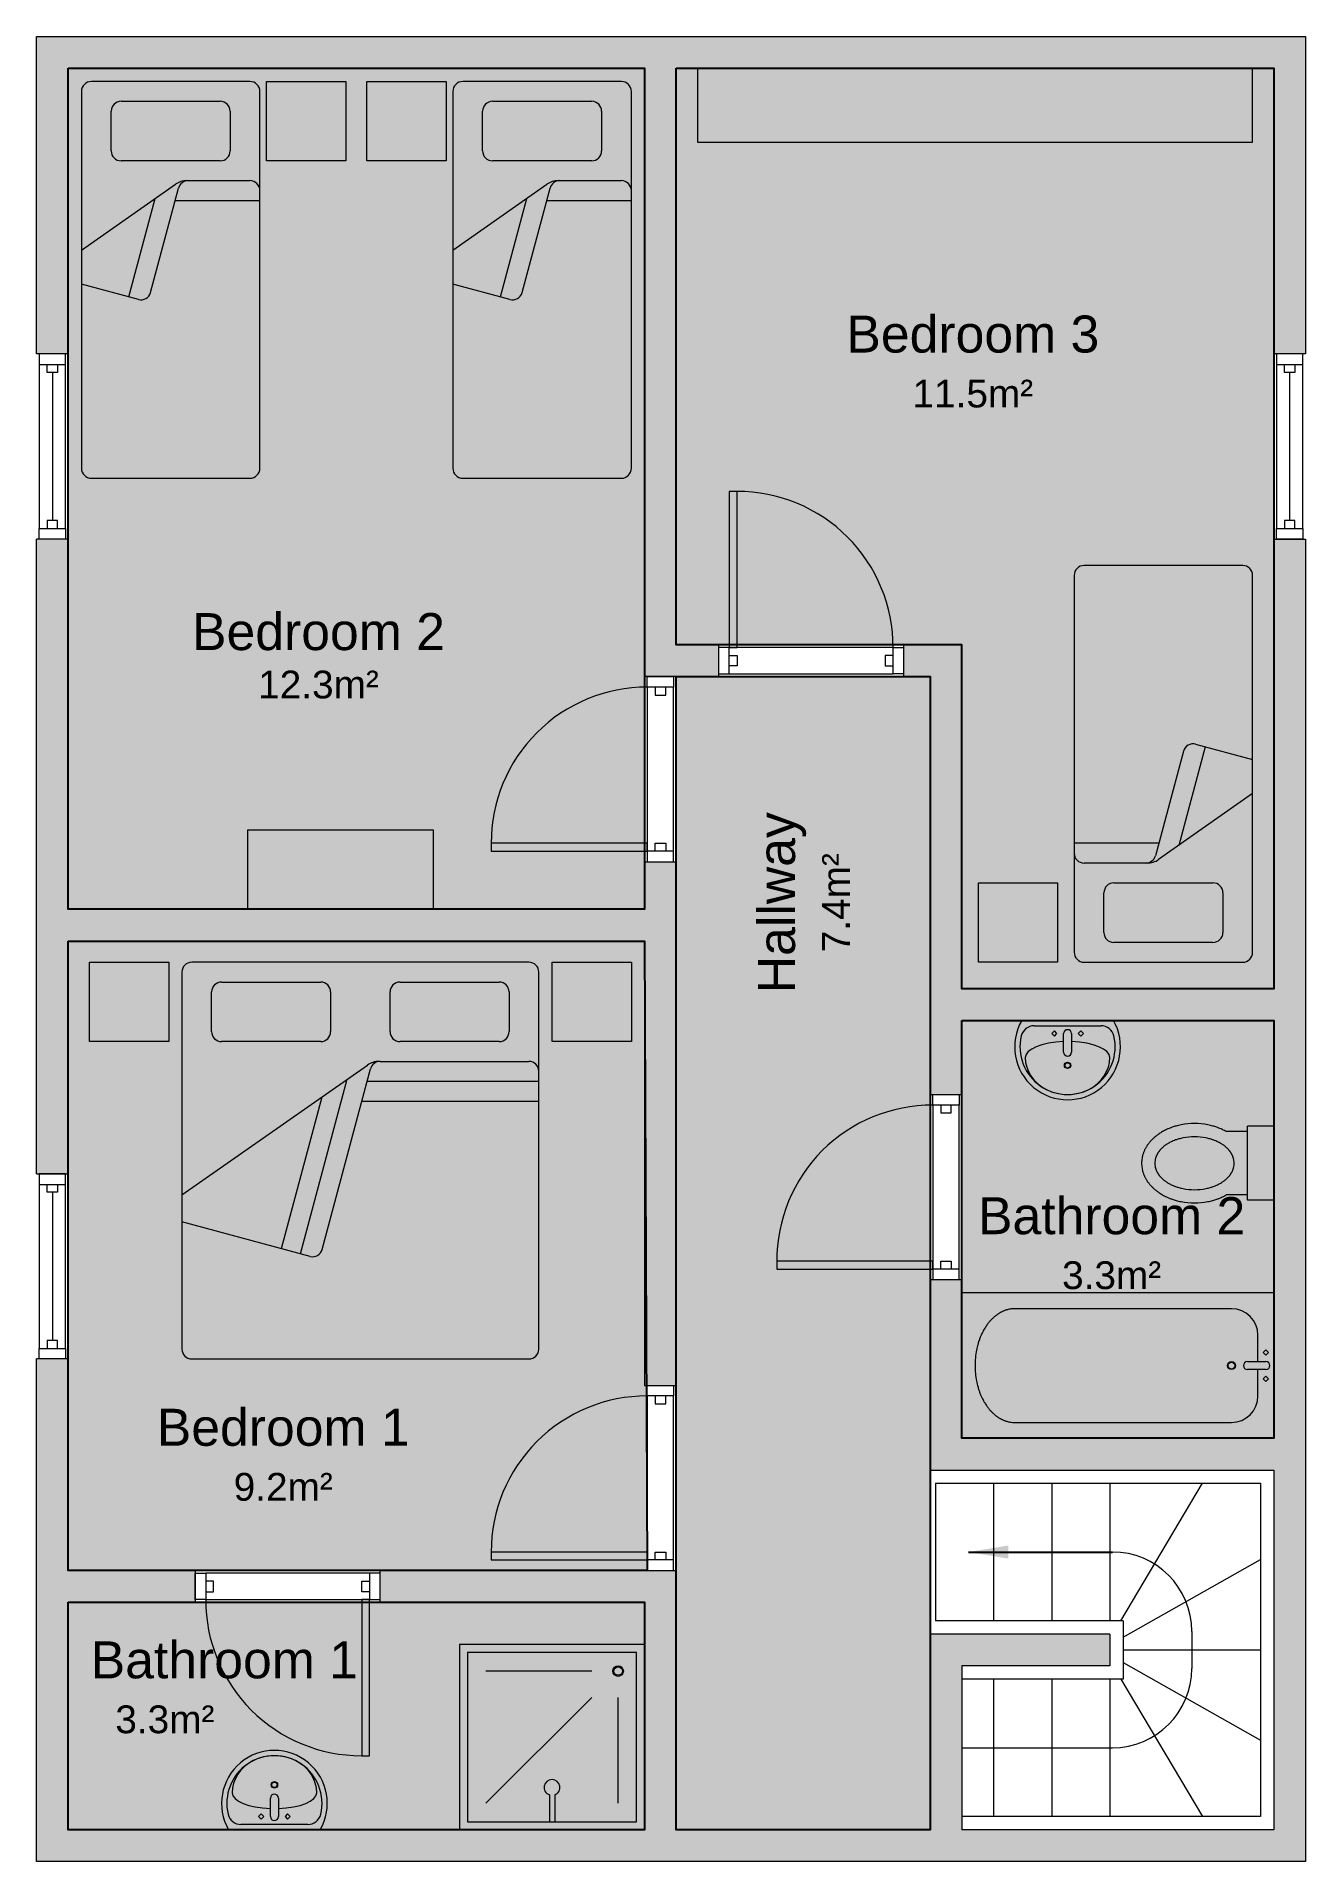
# Model space of a CAD drawing. Header units: metres. Extents: x 0 to 6.4, y -9.2 to 0.
import ezdxf
from ezdxf.enums import TextEntityAlignment as Align

# ---------------------------------------------------------------- set-up
doc = ezdxf.new("R2010")
doc.units = ezdxf.units.M
doc.layers.get('0').update_dxf_attribs({"color": 18, "lineweight": 5, "true_color": 0x000000})
for name, color, linetype, lineweight, true_color in [('Background', 178, 'Continuous', 25, 0x000036), ('Room Sizes', 56, 'Continuous', 25, 0x808000), ('Walls', 253, 'Continuous', 18, 0xa0a0a4)]:
    doc.layers.add(name, color=color, linetype=linetype, lineweight=lineweight, true_color=true_color)
for name, color, linetype, lineweight in [('Doors', 4, 'Continuous', 13), ('Interiors', 9, 'Continuous', 9), ('Labels', 2, 'Continuous', 13), ('Staircase', 9, 'Continuous', 13), ('Windows', 4, 'Continuous', 13)]:
    doc.layers.add(name, color=color, linetype=linetype, lineweight=lineweight)
doc.styles.add('QCADDimTextStyle', font='Arial.ttf')
doc.dimstyles.new('QCADDimStyle', dxfattribs={"dimtxt": 0.2, "dimasz": 0.2, "dimexe": 0.1, "dimexo": 0.05, "dimgap": 0.05, "dimtad": 1, "dimtoh": 1, "dimdec": 4, "dimdsep": 46, "dimtxsty": 'QCADDimTextStyle', "dimcen": 0.09, "dimazin": 0, "dimtfac": 1, "dimtdec": 4, "dimtofl": 0, "dimtmove": 2, "dimatfit": 3, "dimfxl": 1, "dimtolj": 1, "dimtzin": 0, "dimarcsym": 0})

# ---------------------------------------------------------------- blocks, each defined once
blk = doc.blocks.new('door_70-0')
at = {"color": 0, "lineweight": -2}
for p, q in [((0.07, 0.64), (0.04, 0.64)), ((0.04, 0.64), (0.04, 0.05)), ((0.07, 0.05), (0.07, 0.64)), ((0.04, 0.05), (0, 0.05)), ((0, 0.05), (0, -0.05)), ((0.04, -0.05), (0.04, 0.05)), ((0.66, 0.05), (0.04, 0.05)), ((0.04, 0.05), (0.07, 0.05)), ((0.04, -0.02), (0.04, 0.02)), ((0.04, 0.02), (0.07, 0.02)), ((0.07, 0.02), (0.07, -0.02)), ((0.66, 0.02), (0.63, 0.02)), ((0.63, 0.02), (0.63, -0.02)), ((0.66, -0.05), (0.66, 0.05)), ((0.66, 0.05), (0.7, 0.05)), ((0.66, -0.02), (0.66, 0.02)), ((0.7, 0.05), (0.7, -0.05)), ((0, -0.05), (0.04, -0.05)), ((0.07, -0.02), (0.04, -0.02)), ((0.04, -0.05), (0.66, -0.05)), ((0.63, -0.02), (0.66, -0.02)), ((0.7, -0.05), (0.66, -0.05))]:
    blk.add_line(p, q, dxfattribs=at)
blk.add_arc((0.0715, 0.0515), 0.5885, 359.85082, 90.14918, dxfattribs=at)
blk = doc.blocks.new('bed_single_90_200-0')
at = {"color": 0, "lineweight": -2}
for p, q in [((0, 1.95), (0, 0.05)), ((0.85, 2), (0.05, 2)), ((0.9, 0.05), (0.9, 1.95)), ((0.15, 1.65), (0.15, 1.85)), ((0.2, 1.9), (0.7, 1.9)), ((0.75, 1.85), (0.75, 1.65)), ((0.7, 1.6), (0.2, 1.6)), ((0, 1.1499), (0.4742, 1.4819)), ((0.5315, 1.5), (0.85, 1.5)), ((0.2394, 0.9138), (0.3726, 1.4108)), ((0.3489, 0.9362), (0.4901, 1.4629)), ((0.4732, 1.4), (0.9, 1.4)), ((0.2877, 0.9008), (0, 0.9779)), ((0.05, 0), (0.85, 0))]:
    blk.add_line(p, q, dxfattribs=at)
for centre, radius, start, end in [((0.05, 1.95), 0.05, 90, 180), ((0.85, 1.95), 0.05, 0, 90), ((0.2, 1.85), 0.05, 90, 180), ((0.7, 1.85), 0.05, 0, 90), ((0.2, 1.65), 0.05, 180, 270), ((0.7, 1.65), 0.05, 270, 0), ((0.5315, 1.4), 0.1, 90, 125), ((0.5384, 1.45), 0.05, 90, 165), ((0.85, 1.45), 0.05, 0, 90), ((0.3006, 0.9491), 0.05, 255, 345), ((0.05, 0.05), 0.05, 180, 270), ((0.85, 0.05), 0.05, 270, 0)]:
    blk.add_arc(centre, radius, start, end, dxfattribs=at)
blk = doc.blocks.new('bed_double_180_200-0')
at = {"color": 0, "lineweight": -2}
for p, q in [((0, 1.95), (0, 0.05)), ((1.75, 2), (0.05, 2)), ((1.8, 0.05), (1.8, 1.95)), ((0.15, 1.65), (0.15, 1.85)), ((0.2, 1.9), (0.7, 1.9)), ((0.75, 1.85), (0.75, 1.65)), ((1.05, 1.65), (1.05, 1.85)), ((1.1, 1.9), (1.6, 1.9)), ((1.65, 1.85), (1.65, 1.65)), ((0.7, 1.6), (0.2, 1.6)), ((1.6, 1.6), (1.1, 1.6)), ((0, 0.8267), (0.9358, 1.4819)), ((1, 1.5), (1.75, 1.5)), ((0.5983, 0.5302), (0.8342, 1.4108)), ((0.7078, 0.5526), (0.9517, 1.4629)), ((0.9348, 1.4), (1.8, 1.4)), ((0.5017, 0.5561), (0.7068, 1.3215)), ((0.6466, 0.5173), (0, 0.6905)), ((0.05, 0), (1.75, 0))]:
    blk.add_line(p, q, dxfattribs=at)
at = {"color": 0, "linetype": 'ByBlock', "lineweight": -2}
blk.add_line((0.908, 1.3), (1.8, 1.3), dxfattribs=at)
at = {"color": 0, "lineweight": -2}
for centre, radius, start, end in [((0.05, 1.95), 0.05, 90, 180), ((1.75, 1.95), 0.05, 0, 90), ((0.2, 1.85), 0.05, 90, 180), ((0.7, 1.85), 0.05, 0, 90), ((1.1, 1.85), 0.05, 90, 180), ((1.6, 1.85), 0.05, 0, 90), ((0.2, 1.65), 0.05, 180, 270), ((0.7, 1.65), 0.05, 270, 0), ((1.1, 1.65), 0.05, 180, 270), ((1.6, 1.65), 0.05, 270, 0), ((0.9932, 1.4), 0.1, 90, 125), ((1, 1.45), 0.05, 90, 165), ((1.75, 1.45), 0.05, 0, 90), ((0.6595, 0.5656), 0.05, 255, 345), ((0.05, 0.05), 0.05, 180, 270), ((1.75, 0.05), 0.05, 270, 0)]:
    blk.add_arc(centre, radius, start, end, dxfattribs=at)
blk = doc.blocks.new('shower-0')
at = {"color": 0, "lineweight": -2}
for p, q in [((0.35, 0.7), (-0.35, 0.7)), ((-0.35, 0.7), (-0.35, 0)), ((0.35, 0), (0.35, 0.7)), ((0.32, 0.67), (-0.32, 0.67)), ((-0.32, 0.67), (-0.32, 0.03)), ((0.32, 0.03), (0.32, 0.67)), ((0.15, 0.6), (-0.25, 0.6)), ((0.15, 0.5), (-0.25, 0.1)), ((0.25, 0.1), (0.25, 0.5)), ((-0.01, 0.1317), (-0.01, 0.03)), ((0.01, 0.1317), (0.01, 0.03)), ((-0.35, 0), (0.35, 0)), ((-0.32, 0.03), (0.32, 0.03))]:
    blk.add_line(p, q, dxfattribs=at)
for radius in [0.02, 0.016]:
    blk.add_circle((0.25, 0.6), radius, dxfattribs=at)
blk.add_arc((0, 0.16), 0.03, 289.47122, 250.52878, dxfattribs=at)
blk = doc.blocks.new('sink-0')
at = {"color": 0, "lineweight": -2}
for p, q in [((-0.015, 0.05), (-0.015, 0.12)), ((0.015, 0.12), (0.015, 0.05)), ((0.1732, 0), (-0.1732, 0)), ((0.1265, 0.02), (-0.1265, 0.02)), ((-0.05, 0.06), (-0.06, 0.05)), ((-0.06, 0.05), (-0.05, 0.04)), ((-0.04, 0.05), (-0.05, 0.06)), ((-0.05, 0.04), (-0.04, 0.05)), ((0.05, 0.06), (0.04, 0.05)), ((0.04, 0.05), (0.05, 0.04)), ((0.06, 0.05), (0.05, 0.06)), ((0.05, 0.04), (0.06, 0.05))]:
    blk.add_line(p, q, dxfattribs=at)
for radius in [0.012, 0.01]:
    blk.add_circle((0, 0.17), radius, dxfattribs=at)
for centre, radius, start, end in [((0, 0.1), 0.2, 330, 210), ((0, 0.1), 0.18, 346.65764, 193.34236), ((0, 0.12), 0.015, 0, 180), ((-0.1265, 0.07), 0.05, 193.34236, 270), ((0, 0.05), 0.015, 180, 0), ((0.1265, 0.07), 0.05, 270, 346.65764)]:
    blk.add_arc(centre, radius, start, end, dxfattribs=at)
for major_axis, ratio, start_param, end_param in [((-0.16, 0), 0.875, 3.14159, 6.283185), ((-0.16, 0), 0.375, 0, 1.476908), ((0.16, 0), 0.375, 4.806277, 6.283185)]:
    blk.add_ellipse((0, 0.14), major_axis=major_axis, ratio=ratio, start_param=start_param, end_param=end_param, dxfattribs=at)
blk = doc.blocks.new('window_70-0')
at = {"color": 0, "lineweight": -2}
for p, q in [((0.04, 0.05), (0, 0.05)), ((0, 0.05), (0, -0.05)), ((0.04, -0.05), (0.04, 0.05)), ((0.66, 0.05), (0.04, 0.05)), ((0.04, -0.02), (0.04, 0.02)), ((0.04, 0.02), (0.07, 0.02)), ((0.07, 0.02), (0.07, -0.02)), ((0.07, 0), (0.63, 0)), ((0.66, 0.02), (0.63, 0.02)), ((0.63, 0.02), (0.63, -0.02)), ((0.66, -0.05), (0.66, 0.05)), ((0.66, 0.05), (0.7, 0.05)), ((0.66, -0.02), (0.66, 0.02)), ((0.7, 0.05), (0.7, -0.05)), ((0, -0.05), (0.04, -0.05)), ((0.07, -0.02), (0.04, -0.02)), ((0.04, -0.05), (0.66, -0.05)), ((0.63, -0.02), (0.66, -0.02)), ((0.7, -0.05), (0.66, -0.05))]:
    blk.add_line(p, q, dxfattribs=at)
blk = doc.blocks.new('bath-0')
at = {"color": 0, "lineweight": -2}
for p, q in [((0, 5.5), (0, 0)), ((11.8, 5.5), (0, 5.5)), ((10.2, 4.9), (2, 4.9)), ((11.8, 0), (11.8, 5.5)), ((11.2, 2.9), (11.2, 3.9)), ((10.8, 2.9), (11.5, 2.9)), ((11.5, 3.35), (11.4, 3.25)), ((11.4, 3.25), (11.5, 3.15)), ((11.6, 3.25), (11.5, 3.35)), ((11.5, 3.15), (11.6, 3.25)), ((11.5, 2.6), (10.8, 2.6)), ((11.2, 1.6), (11.2, 2.6)), ((11.5, 2.35), (11.4, 2.25)), ((11.4, 2.25), (11.5, 2.15)), ((11.6, 2.25), (11.5, 2.35)), ((11.5, 2.15), (11.6, 2.25)), ((0, 0), (11.8, 0)), ((2, 0.6), (10.2, 0.6))]:
    blk.add_line(p, q, dxfattribs=at)
blk.add_lwpolyline([(2, 4.9, 0.041356), (1.827, 4.886, 0.017708), (1.753, 4.871, 0.013811), (1.695, 4.855, 0.011883), (1.645, 4.839, 0.010694), (1.599, 4.822, 0.009884), (1.557, 4.804, 0.0093), (1.516, 4.785, 0.008865), (1.478, 4.765, 0.008536), (1.44, 4.745, 0.008285), (1.404, 4.723, 0.008096), (1.368, 4.7, 0.007957), (1.332, 4.675, 0.007862), (1.297, 4.649, 0.007804), (1.262, 4.622, 0.00778), (1.227, 4.592, 0.00779), (1.192, 4.561, 0.007832), (1.156, 4.527, 0.007907), (1.12, 4.491, 0.008017), (1.084, 4.452, 0.008165), (1.047, 4.41, 0.008356), (1.009, 4.364, 0.008597), (0.97, 4.313, 0.008898), (0.931, 4.258, 0.009274), (0.89, 4.196, 0.009747), (0.848, 4.127, 0.010349), (0.804, 4.048, 0.011136), (0.759, 3.958, 0.012204), (0.712, 3.853, 0.013741), (0.663, 3.725, 0.016186), (0.612, 3.564, 0.020969), (0.557, 3.339, 0.048631), (0.5, 2.75, 0.048631), (0.557, 2.161, 0.020969), (0.612, 1.936, 0.016186), (0.663, 1.775, 0.013741), (0.712, 1.647, 0.012204), (0.759, 1.542, 0.011136), (0.804, 1.452, 0.010349), (0.848, 1.373, 0.009747), (0.89, 1.304, 0.009274), (0.931, 1.242, 0.008898), (0.97, 1.187, 0.008597), (1.009, 1.136, 0.008356), (1.047, 1.09, 0.008165), (1.084, 1.048, 0.008017), (1.12, 1.009, 0.007907), (1.156, 0.973, 0.007832), (1.192, 0.939, 0.00779), (1.227, 0.908, 0.00778), (1.262, 0.878, 0.007804), (1.297, 0.851, 0.007862), (1.332, 0.825, 0.007957), (1.368, 0.8, 0.008096), (1.404, 0.777, 0.008285), (1.44, 0.755, 0.008536), (1.478, 0.735, 0.008865), (1.516, 0.715, 0.0093), (1.557, 0.696, 0.009884), (1.599, 0.678, 0.010694), (1.645, 0.661, 0.011883), (1.695, 0.645, 0.013811), (1.753, 0.629, 0.017708), (1.827, 0.614, 0.041356), (2, 0.6)], format="xyb", dxfattribs=at)
for radius in [0.15, 0.13]:
    blk.add_circle((10.2, 2.75), radius, dxfattribs=at)
for centre, radius, start, end in [((10.2, 3.9), 1, 0, 90), ((10.8, 2.75), 0.15, 90, 270), ((11.5, 2.75), 0.15, 270, 90), ((10.2, 1.6), 1, 270, 0)]:
    blk.add_arc(centre, radius, start, end, dxfattribs=at)
blk = doc.blocks.new('toilet-0')
at = {"color": 0, "lineweight": -2}
for p, q in [((-1, 0), (-1, 2.8)), ((0, 2.8), (-1, 2.8)), ((0, 0), (0, 2.8)), ((-1, 2.6), (-1.8, 2.6)), ((-1, 0.2), (-1.8, 0.2)), ((0, 0), (-1, 0))]:
    blk.add_line(p, q, dxfattribs=at)
for points in [[(-1.8, 2.6, 0.008715), (-1.863, 2.634, 0.010991), (-1.947, 2.675, 0.012015), (-2.044, 2.717, 0.013491), (-2.159, 2.761, 0.015844), (-2.302, 2.806, 0.020457), (-2.498, 2.852, 0.047724), (-3, 2.9, 0.047724), (-3.502, 2.852, 0.020457), (-3.698, 2.806, 0.015844), (-3.841, 2.761, 0.013491), (-3.956, 2.717, 0.012015), (-4.053, 2.675, 0.010991), (-4.137, 2.634, 0.010237), (-4.211, 2.594, 0.009661), (-4.277, 2.555, 0.00921), (-4.336, 2.516, 0.008852), (-4.391, 2.478, 0.008565), (-4.44, 2.441, 0.008337), (-4.486, 2.404, 0.008157), (-4.528, 2.367, 0.008019), (-4.568, 2.331, 0.007918), (-4.605, 2.295, 0.007851), (-4.639, 2.26, 0.007816), (-4.671, 2.224, 0.007813), (-4.702, 2.188, 0.007843), (-4.731, 2.152, 0.007907), (-4.758, 2.115, 0.008009), (-4.784, 2.079, 0.008154), (-4.808, 2.041, 0.00835), (-4.831, 2.003, 0.008608), (-4.854, 1.963, 0.008945), (-4.875, 1.922, 0.009388), (-4.895, 1.88, 0.009982), (-4.914, 1.834, 0.010805), (-4.933, 1.785, 0.012011), (-4.951, 1.731, 0.013965), (-4.968, 1.668, 0.017903), (-4.984, 1.588, 0.041888), (-5, 1.4, 0.041888), (-4.984, 1.212, 0.017903), (-4.968, 1.132, 0.013965), (-4.951, 1.069, 0.012011), (-4.933, 1.015, 0.010805), (-4.914, 0.966, 0.009982), (-4.895, 0.92, 0.009388), (-4.875, 0.878, 0.008945), (-4.854, 0.837, 0.008608), (-4.831, 0.797, 0.00835), (-4.808, 0.759, 0.008154), (-4.784, 0.721, 0.008009), (-4.758, 0.685, 0.007907), (-4.731, 0.648, 0.007843), (-4.702, 0.612, 0.007813), (-4.671, 0.576, 0.007816), (-4.639, 0.54, 0.007851), (-4.605, 0.505, 0.007918), (-4.568, 0.469, 0.008019), (-4.528, 0.433, 0.008157), (-4.486, 0.396, 0.008337), (-4.44, 0.359, 0.008565), (-4.391, 0.322, 0.008852), (-4.336, 0.284, 0.00921), (-4.277, 0.245, 0.009661), (-4.211, 0.206, 0.010237), (-4.137, 0.166, 0.010991), (-4.053, 0.125, 0.012015), (-3.956, 0.083, 0.013491), (-3.841, 0.039, 0.015844), (-3.698, -0.006, 0.020457), (-3.502, -0.052, 0.047724), (-3, -0.1, 0.047724), (-2.498, -0.052, 0.020457), (-2.302, -0.006, 0.015844), (-2.159, 0.039, 0.013491), (-2.044, 0.083, 0.012015), (-1.947, 0.125, 0.010991), (-1.863, 0.166, 0.008715), (-1.8, 0.2)], [(-4.5, 1.4, 0.041043), (-4.491, 1.291, 0.017591), (-4.482, 1.244, 0.013719), (-4.472, 1.207, 0.011806), (-4.462, 1.175, 0.010626), (-4.451, 1.146, 0.009824), (-4.439, 1.119, 0.009246), (-4.428, 1.093, 0.008816), (-4.415, 1.068, 0.00849), (-4.402, 1.044, 0.008244), (-4.388, 1.02, 0.008058), (-4.373, 0.997, 0.007923), (-4.357, 0.974, 0.00783), (-4.341, 0.951, 0.007776), (-4.323, 0.928, 0.007756), (-4.304, 0.905, 0.00777), (-4.283, 0.882, 0.007816), (-4.261, 0.859, 0.007895), (-4.237, 0.835, 0.00801), (-4.212, 0.811, 0.008164), (-4.184, 0.786, 0.008362), (-4.153, 0.76, 0.00861), (-4.119, 0.734, 0.008921), (-4.082, 0.707, 0.009308), (-4.04, 0.679, 0.009793), (-3.993, 0.65, 0.010413), (-3.939, 0.62, 0.011222), (-3.877, 0.589, 0.012319), (-3.803, 0.555, 0.013897), (-3.713, 0.52, 0.016407), (-3.597, 0.483, 0.021308), (-3.434, 0.443, 0.049212), (-3, 0.4, 0.049212), (-2.566, 0.443, 0.021308), (-2.403, 0.483, 0.016407), (-2.287, 0.52, 0.013897), (-2.197, 0.555, 0.012319), (-2.123, 0.589, 0.011222), (-2.061, 0.62, 0.010413), (-2.007, 0.65, 0.009793), (-1.96, 0.679, 0.009308), (-1.918, 0.707, 0.008921), (-1.881, 0.734, 0.00861), (-1.847, 0.76, 0.008362), (-1.816, 0.786, 0.008164), (-1.788, 0.811, 0.00801), (-1.763, 0.835, 0.007895), (-1.739, 0.859, 0.007816), (-1.717, 0.882, 0.00777), (-1.696, 0.905, 0.007756), (-1.677, 0.928, 0.007776), (-1.659, 0.951, 0.00783), (-1.643, 0.974, 0.007923), (-1.627, 0.997, 0.008058), (-1.612, 1.02, 0.008244), (-1.598, 1.044, 0.00849), (-1.585, 1.068, 0.008816), (-1.572, 1.093, 0.009246), (-1.561, 1.119, 0.009824), (-1.549, 1.146, 0.010626), (-1.538, 1.175, 0.011806), (-1.528, 1.207, 0.013719), (-1.518, 1.244, 0.017591), (-1.509, 1.291, 0.041043), (-1.5, 1.4, 0.041043), (-1.509, 1.509, 0.017591), (-1.518, 1.556, 0.013719), (-1.528, 1.593, 0.011806), (-1.538, 1.625, 0.010626), (-1.549, 1.654, 0.009824), (-1.561, 1.681, 0.009246), (-1.572, 1.707, 0.008816), (-1.585, 1.732, 0.00849), (-1.598, 1.756, 0.008244), (-1.612, 1.78, 0.008058), (-1.627, 1.803, 0.007923), (-1.643, 1.826, 0.00783), (-1.659, 1.849, 0.007776), (-1.677, 1.872, 0.007756), (-1.696, 1.895, 0.00777), (-1.717, 1.918, 0.007816), (-1.739, 1.941, 0.007895), (-1.763, 1.965, 0.00801), (-1.788, 1.989, 0.008164), (-1.816, 2.014, 0.008362), (-1.847, 2.04, 0.00861), (-1.881, 2.066, 0.008921), (-1.918, 2.093, 0.009308), (-1.96, 2.121, 0.009793), (-2.007, 2.15, 0.010413), (-2.061, 2.18, 0.011222), (-2.123, 2.211, 0.012319), (-2.197, 2.245, 0.013897), (-2.287, 2.28, 0.016407), (-2.403, 2.317, 0.021308), (-2.566, 2.357, 0.049212), (-3, 2.4, 0.049212), (-3.434, 2.357, 0.021308), (-3.597, 2.317, 0.016407), (-3.713, 2.28, 0.013897), (-3.803, 2.245, 0.012319), (-3.877, 2.211, 0.011222), (-3.939, 2.18, 0.010413), (-3.993, 2.15, 0.009793), (-4.04, 2.121, 0.009308), (-4.082, 2.093, 0.008921), (-4.119, 2.066, 0.00861), (-4.153, 2.04, 0.008362), (-4.184, 2.014, 0.008164), (-4.212, 1.989, 0.00801), (-4.237, 1.965, 0.007895), (-4.261, 1.941, 0.007816), (-4.283, 1.918, 0.00777), (-4.304, 1.895, 0.007756), (-4.323, 1.872, 0.007776), (-4.341, 1.849, 0.00783), (-4.357, 1.826, 0.007923), (-4.373, 1.803, 0.008058), (-4.388, 1.78, 0.008244), (-4.402, 1.756, 0.00849), (-4.415, 1.732, 0.008816), (-4.428, 1.707, 0.009246), (-4.439, 1.681, 0.009824), (-4.451, 1.654, 0.010626), (-4.462, 1.625, 0.011806), (-4.472, 1.593, 0.013719), (-4.482, 1.556, 0.017591), (-4.491, 1.509, 0.041043), (-4.5, 1.4)]]:
    blk.add_lwpolyline(points, format="xyb", dxfattribs=at)

msp = doc.modelspace()

# ---------------------------------------------------------------- hatches: boundary and pattern name
at = {"layer": 'Background', "transparency": 33554687}
for points in [[(0.16, -0.16), (3.0667, -0.16), (3.0667, -4.4), (0.16, -4.4)], [(3.2267, -0.16), (6.24, -0.16), (6.24, -4.8), (4.6667, -4.8), (4.6667, -3.0667), (3.2267, -3.0667)], [(3.2267, -3.2267), (4.5067, -3.2267), (4.5067, -9.04), (3.2267, -9.04)], [(0.16, -4.56), (3.0667, -4.56), (3.08, -7.7333), (0.16, -7.7333)], [(4.6667, -4.96), (6.24, -4.96), (6.24, -7.0667), (4.6667, -7.0667)], [(0.16, -7.8933), (3.0667, -7.8933), (3.0667, -9.04), (0.16, -9.04)]]:
    msp.add_hatch(color=256, dxfattribs=at).paths.add_polyline_path(points, flags=0)
at = {"layer": 'Walls', "transparency": 33554687}
h = msp.add_hatch(color=256, dxfattribs=at)
h.paths.add_polyline_path([(0, 0), (6.4, 0), (6.4, -1.6), (6.24, -1.6), (6.24, -0.16), (3.2267, -0.16), (3.2267, -3.0667), (3.44, -3.0667), (3.44, -3.2267), (3.0667, -3.2267), (3.0667, -0.16), (0.16, -0.16), (0.16, -1.6), (0, -1.6)], flags=0)
h.paths.add_polyline_path([(6.4, -9.2), (0, -9.2), (0, -6.6667), (0.16, -6.6667), (0.16, -7.7333), (0.8, -7.7333), (0.8, -7.8933), (0.16, -7.8933), (0.16, -9.04), (3.0667, -9.04), (3.0667, -7.8933), (1.7333, -7.8933), (1.7333, -7.7333), (3.2267, -7.7333), (3.2267, -9.04), (4.5067, -9.04), (4.5067, -8.0533), (5.4133, -8.0533), (5.4133, -8.2133), (4.6667, -8.2133), (4.6667, -9.04), (6.24, -9.04), (6.24, -7.2267), (4.5067, -7.2267), (4.5067, -6.2667), (4.6667, -6.2667), (4.6667, -7.0667), (6.24, -7.0667), (6.24, -4.96), (4.6667, -4.96), (4.6667, -5.3333), (4.5067, -5.3333), (4.5067, -3.2267), (4.3733, -3.2267), (4.3733, -3.0667), (4.6667, -3.0667), (4.6667, -4.8), (6.24, -4.8), (6.24, -2.5333), (6.4, -2.5333)], flags=0)
h.paths.add_polyline_path([(3.0667, -4.16), (3.2267, -4.16), (3.2267, -6.8), (3.0667, -6.8), (3.0667, -4.56), (0.16, -4.56), (0.16, -5.7333), (0, -5.7333), (0, -2.5333), (0.16, -2.5333), (0.16, -4.4), (3.0667, -4.4)], flags=0)

# ---------------------------------------------------------------- linework, layer by layer
at = {"layer": 'Background'}
for points in [[(0.16, -0.16), (3.0667, -0.16), (3.0667, -4.4), (0.16, -4.4)], [(3.2267, -0.16), (6.24, -0.16), (6.24, -4.8), (4.6667, -4.8), (4.6667, -3.0667), (3.2267, -3.0667)], [(3.2267, -3.2267), (4.5067, -3.2267), (4.5067, -9.04), (3.2267, -9.04)], [(0.16, -4.56), (3.0667, -4.56), (3.08, -7.7333), (0.16, -7.7333)], [(4.6667, -4.96), (6.24, -4.96), (6.24, -7.0667), (4.6667, -7.0667)], [(0.16, -7.8933), (3.0667, -7.8933), (3.0667, -9.04), (0.16, -9.04)]]:
    msp.add_lwpolyline(points, close=True, dxfattribs=at)
at = {"layer": 'Interiors'}
for p, q in [((6.1333, -0.16), (3.3333, -0.16)), ((3.3333, -0.16), (3.3333, -0.5333)), ((6.1333, -0.5333), (6.1333, -0.16)), ((3.3333, -0.5333), (6.1333, -0.5333)), ((1.0667, -4), (2, -4)), ((1.0667, -4.4), (1.0667, -4)), ((2, -4), (2, -4.4)), ((2, -4.4), (1.0667, -4.4))]:
    msp.add_line(p, q, dxfattribs=at)
at = {"layer": 'Interiors', "flags": 128}
for points in [[(1.16, -0.6267), (1.16, -0.2267), (1.56, -0.2267), (1.56, -0.6267)], [(1.6667, -0.6267), (1.6667, -0.2267), (2.0667, -0.2267), (2.0667, -0.6267)], [(4.75, -4.6667), (4.75, -4.2667), (5.15, -4.2667), (5.15, -4.6667)], [(0.2667, -5.0667), (0.2667, -4.6667), (0.6667, -4.6667), (0.6667, -5.0667)], [(2.6, -5.0667), (2.6, -4.6667), (3, -4.6667), (3, -5.0667)]]:
    msp.add_lwpolyline(points, close=True, dxfattribs=at)
at = {"layer": 'Staircase'}
for p, q in [((4.5333, -7.2933), (4.5333, -7.9867)), ((4.5333, -7.2933), (6.1733, -7.2933)), ((4.8267, -7.2933), (4.8267, -7.9867)), ((5.12, -7.2933), (5.12, -7.9867)), ((5.4133, -7.2933), (5.4133, -7.9867)), ((5.4687, -7.9867), (5.8804, -7.2933)), ((6.1733, -7.2933), (6.1733, -8.9733)), ((5.48, -8.069), (6.1733, -7.6776)), ((5.48, -7.9867), (4.5333, -7.9867)), ((5.48, -7.9867), (5.48, -8.28)), ((5.8267, -8.04), (5.8267, -8.2267)), ((5.48, -8.1333), (6.1733, -8.1333)), ((5.48, -8.1976), (6.1733, -8.589)), ((5.48, -8.28), (4.6667, -8.28)), ((4.8267, -8.28), (4.8267, -8.9733)), ((5.12, -8.28), (5.12, -8.9733)), ((5.4133, -8.28), (5.4133, -8.9733)), ((5.4687, -8.28), (5.8804, -8.9733)), ((4.6667, -8.6267), (5.4267, -8.6267)), ((6.1733, -8.9733), (4.6667, -8.9733))]:
    msp.add_line(p, q, dxfattribs=at)
for centre, start, end in [((5.4267, -8.04), 0, 90), ((5.4267, -8.2267), 270, 0)]:
    msp.add_arc(centre, 0.4, start, end, dxfattribs=at)
at = {"layer": 'Walls'}
for p, q in [((0, 0), (6.4, 0)), ((0, -1.6), (0, 0)), ((6.4, 0), (6.4, -1.6)), ((0.16, -0.16), (3.0667, -0.16)), ((0.16, -1.6), (0.16, -0.16)), ((3.0667, -0.16), (3.0667, -3.2267)), ((3.2267, -0.16), (3.2267, -3.0667)), ((3.2267, -0.16), (6.24, -0.16)), ((6.24, -0.16), (6.24, -1.6)), ((0.16, -1.6), (0, -1.6)), ((6.4, -1.6), (6.24, -1.6)), ((0.16, -2.5333), (0, -2.5333)), ((0, -5.7333), (0, -2.5333)), ((0.16, -4.4), (0.16, -2.5333)), ((6.24, -2.5333), (6.4, -2.5333)), ((6.24, -2.5333), (6.24, -4.8)), ((6.4, -2.5333), (6.4, -9.2)), ((3.44, -3.0667), (3.2267, -3.0667)), ((3.44, -3.0667), (3.44, -3.2267)), ((4.3733, -3.0667), (4.3733, -3.2267)), ((4.6667, -3.0667), (4.3733, -3.0667)), ((4.6667, -3.0667), (4.6667, -4.8)), ((3.44, -3.2267), (3.0667, -3.2267)), ((4.3733, -3.2267), (4.5067, -3.2267)), ((4.5067, -3.2267), (4.5067, -5.3333)), ((3.0667, -4.16), (3.2267, -4.16)), ((3.0667, -4.16), (3.0667, -4.4)), ((3.2267, -4.16), (3.2267, -6.8)), ((0.16, -4.4), (3.0667, -4.4)), ((0.16, -4.56), (3.0667, -4.56)), ((0.16, -5.7333), (0.16, -4.56)), ((3.0667, -4.56), (3.0667, -6.8)), ((4.6667, -4.8), (6.24, -4.8)), ((4.6667, -4.96), (6.24, -4.96)), ((4.6667, -4.96), (4.6667, -5.3333)), ((6.24, -4.96), (6.24, -7.0667)), ((4.5067, -5.3333), (4.6667, -5.3333)), ((0, -5.7333), (0.16, -5.7333)), ((4.5067, -6.2667), (4.6667, -6.2667)), ((4.5067, -6.2667), (4.5067, -7.2267)), ((4.6667, -6.2667), (4.6667, -7.0667)), ((0.16, -6.6667), (0, -6.6667)), ((0, -9.2), (0, -6.6667)), ((0.16, -7.7333), (0.16, -6.6667)), ((3.0667, -6.8), (3.2267, -6.8)), ((4.6667, -7.0667), (6.24, -7.0667)), ((4.5067, -7.2267), (6.24, -7.2267)), ((6.24, -7.2267), (6.24, -9.04)), ((0.16, -7.7333), (0.8, -7.7333)), ((0.8, -7.7333), (0.8, -7.8933)), ((1.7333, -7.7333), (3.2267, -7.7333)), ((1.7333, -7.8933), (1.7333, -7.7333)), ((3.2267, -7.7333), (3.2267, -9.04)), ((0.16, -9.04), (0.16, -7.8933)), ((0.16, -7.8933), (0.8, -7.8933)), ((1.7333, -7.8933), (3.0667, -7.8933)), ((3.0667, -7.8933), (3.0667, -9.04)), ((5.4133, -8.0533), (4.5067, -8.0533)), ((4.5067, -8.0533), (4.5067, -9.04)), ((5.4133, -8.0533), (5.4133, -8.2133)), ((5.4133, -8.2133), (4.6667, -8.2133)), ((4.6667, -8.2133), (4.6667, -9.04)), ((3.0667, -9.04), (0.16, -9.04)), ((4.5067, -9.04), (3.2267, -9.04)), ((6.24, -9.04), (4.6667, -9.04)), ((6.4, -9.2), (0, -9.2))]:
    msp.add_line(p, q, dxfattribs=at)

# ---------------------------------------------------------------- block references
at = {"layer": 'Doors', "xscale": 1.333333333333333, "yscale": 1.333333333333333, "zscale": 0.1777777777777777}
msp.add_blockref('door_70-0', (3.44, -3.1467), dxfattribs=at)
for p, rotation in [((3.1467, -4.16), 90), ((4.5867, -6.2667), 90), ((3.1467, -7.7333), 90), ((1.7333, -7.8133), 180)]:
    msp.add_blockref('door_70-0', p, dxfattribs=dict(at, rotation=rotation))
at = {"layer": 'Interiors', "zscale": 0.1777777777777777}
for name, p in [('bed_single_90_200-0', (0.2267, -2.2267)), ('bed_single_90_200-0', (2.1, -2.2267)), ('bed_double_180_200-0', (0.7333, -6.6667))]:
    msp.add_blockref(name, p, dxfattribs=at)
at = {"layer": 'Interiors', "zscale": 0.1777777777777777, "rotation": 180}
msp.add_blockref('bed_single_90_200-0', (6.1333, -2.6667), dxfattribs=at)
at = {"layer": 'Interiors', "xscale": 1.333333333333333, "yscale": 1.333333333333333, "zscale": 0.1777777777777777, "rotation": 180}
msp.add_blockref('sink-0', (5.2, -4.96), dxfattribs=at)
at = {"layer": 'Interiors', "zscale": 0.1777777777777777}
for name, p, xscale, yscale in [('toilet-0', (6.24, -5.8667), 0.1333333333333333, 0.1333333333333333), ('bath-0', (4.6667, -7.0667), 0.1333333333333333, 0.1333333333333333), ('shower-0', (2.6, -9.04), 1.333333333333333, 1.333333333333333), ('sink-0', (1.2, -9.04), 1.333333333333333, 1.333333333333333)]:
    msp.add_blockref(name, p, dxfattribs=dict(at, xscale=xscale, yscale=yscale))
at = {"layer": 'Windows', "xscale": 1.333333333333333, "yscale": 1.333333333333333, "zscale": 0.1777777777777777, "rotation": 270}
for p in [(0.08, -1.6), (6.32, -1.6), (0.08, -5.7333)]:
    msp.add_blockref('window_70-0', p, dxfattribs=at)

# ---------------------------------------------------------------- texts
at = {"layer": 'Labels', "style": 'QCADDimTextStyle'}
for s, p in [('Bedroom 3', (4.7222, -1.5)), ('Bedroom 2', (1.4222, -3)), ('Bathroom 2', (5.4222, -5.9444)), ('Bedroom 1', (1.2444, -7.0111)), ('Bathroom 1', (0.9474, -8.1833))]:
    msp.add_text(s, height=0.18667, dxfattribs=at).set_placement(p, align=Align.MIDDLE_CENTER)
msp.add_text('Hallway', height=0.18667, rotation=90, dxfattribs=at).set_placement((3.7322, -4.3667), align=Align.MIDDLE_CENTER)
at = {"layer": 'Room Sizes', "style": 'QCADDimTextStyle'}
for s, p in [('11.5m²', (4.7222, -1.8)), ('12.3m²', (1.4222, -3.2667)), ('3.3m²', (5.4222, -6.2444)), ('9.2m²', (1.2444, -7.3111)), ('3.3m²', (0.6474, -8.4833))]:
    msp.add_text(s, height=0.14, dxfattribs=at).set_placement(p, align=Align.MIDDLE_CENTER)
msp.add_text('7.4m²', height=0.14, rotation=90, dxfattribs=at).set_placement((4.0322, -4.3667), align=Align.MIDDLE_CENTER)

# ---------------------------------------------------------------- leaders
at = {"layer": 'Staircase'}
msp.add_leader([(4.7006, -7.64), (5.4267, -7.64)], dimstyle='QCADDimStyle', dxfattribs=at)

doc.saveas('drawing.dxf')
